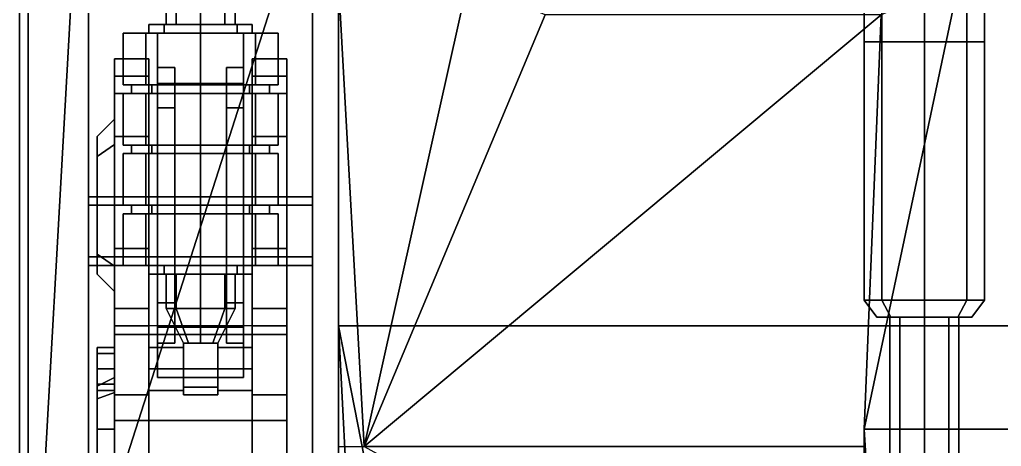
# Model space of a CAD drawing. Header units: millimetres. Extents: x -1 to 1, y -2.1 to 9.2.
# Drawn here: x -0.97 to 0.169, y -1.37 to -0.874 of the extents above; entities that cross this region are included whole.
import ezdxf

# ---------------------------------------------------------------- set-up
doc = ezdxf.new("R2010")
doc.units = ezdxf.units.MM
for name, color, linetype in [('fenders', 6, 'Continuous'), ('gun', 1, 'Continuous'), ('sleeve_39', 5, 'Continuous'), ('suspension', 5, 'Continuous'), ('tracks', 3, 'Continuous'), ('wheels', 2, 'Continuous')]:
    doc.layers.add(name, color=color, linetype=linetype)

msp = doc.modelspace()

# ---------------------------------------------------------------- linework, layer by layer
for points in [[(-0.6, -1.37, 0.9411), (-0.6, 1.6, 1.07), (-0.6, 1.58, 0.33), (-0.6, -1.23, 0.33)], [(-0.6, -0.83, 1.07), (-0.6, 1.6, 1.07), (-0.6, 1.6, 1.07), (-0.6, -1.37, 0.9411)], [(-0.6, -1.23, 0.33), (-0.6, 1.58, 0.33), (0.6, 1.58, 0.33), (0.6, -1.23, 0.33)], [(-0.6, -0.83, 1.07), (-0.6, -1.37, 0.9411), (-0.57, -1.37, 0.9411), (-0.6, -0.83, 1.07)], [(-0.6, -0.83, 1.07), (-0.57, -1.37, 0.9411), (-0.57, -1.37, 0.9411), (-0.45, -0.83, 1.07)], [(-0.45, -0.83, 1.07), (-0.57, -1.37, 0.9411), (-0.57, -1.37, 0.9411), (-0.36, -0.8687, 1.0608)], [(0.12, -0.83, 1.07), (0.01, -1.35, 0.9459), (0.51, -1.35, 0.9459), (0.6, -0.83, 1.07)], [(0.03, -0.8687, 1.0608), (0.03, -0.8687, 1.0608), (0.01, -1.35, 0.9459), (0.12, -0.83, 1.07)], [(0.03, -0.8687, 1.0608), (-0.57, -1.37, 0.9411), (0.01, -1.37, 0.9411), (0.01, -1.35, 0.9459)], [(-0.36, -0.8687, 1.0608), (-0.57, -1.37, 0.9411), (-0.57, -1.37, 0.9411), (0.03, -0.8687, 1.0608)], [(-0.6, -1.81, 0.42), (-0.6, -1.23, 0.33), (-0.6, -1.23, 0.33), (-0.57, -1.81, 0.42)], [(-0.5, -1.74, 0.42), (-0.6, -1.23, 0.33), (0.6, -1.23, 0.33), (0.5, -1.74, 0.42)], [(-0.57, -1.81, 0.42), (-0.6, -1.23, 0.33), (-0.6, -1.23, 0.33), (-0.5, -1.74, 0.42)], [(-0.6, -1.37, 0.9411), (-0.6, -1.23, 0.33), (-0.6, -1.81, 0.42), (-0.6, -1.78, 0.86)], [(0.01, -1.37, 0.9411), (0.01, -1.37, 0.9411), (0.03, -1.67, 0.89), (0.01, -1.35, 0.9459)], [(0.01, -1.35, 0.9459), (0.03, -1.67, 0.89), (0.51, -1.65, 0.8948), (0.51, -1.35, 0.9459)], [(-0.57, -1.37, 0.9411), (0.01, -1.69, 0.8648), (0.01, -1.37, 0.9411)]]:
    msp.add_3dface(points)
at = {"layer": 'fenders'}
for points in [[(-0.96, -1.74, 1.07), (-0.96, 1.6, 1.07), (-0.97, 1.6, 1.06), (-0.97, -1.74, 1.06)], [(-0.97, -1.74, 1.06), (-0.97, 1.6, 1.06), (-0.97, 1.6, 1.02), (-0.97, -1.74, 1.02)], [(-0.9, -0.67, 1.07), (-0.9, -0.36, 1.07), (-0.96, 1.6, 1.07), (-0.96, -1.74, 1.07)], [(-0.6, -1.74, 1.07), (-0.6, -0.83, 1.07), (-0.6178, -0.67, 1.07), (-0.96, -1.74, 1.07)], [(-0.96, -1.74, 1.07), (-0.6178, -0.67, 1.07), (-0.9, -0.67, 1.07), (-0.96, -1.74, 1.07)], [(-0.6, -1.37, 0.9411), (-0.6, -1.37, 0.9411), (-0.6, -0.83, 1.07), (-0.6, -1.74, 1.07)]]:
    msp.add_3dface(points, dxfattribs=at)
at = {"layer": 'gun'}
for points in [[(0.04, -1.22, 14.6), (0.0517, -1.22, 14.5717), (0.0517, -1.58, 14.5717), (0.04, -1.58, 14.6)], [(0.0517, -1.22, 14.6283), (0.04, -1.22, 14.6), (0.04, -1.58, 14.6), (0.0517, -1.58, 14.6283)], [(0.0517, -1.22, 14.5717), (0.08, -1.22, 14.56), (0.08, -1.58, 14.56), (0.0517, -1.58, 14.5717)], [(0.08, -1.22, 14.64), (0.0517, -1.22, 14.6283), (0.0517, -1.58, 14.6283), (0.08, -1.58, 14.64)], [(0.08, -1.22, 14.56), (0.1083, -1.22, 14.5717), (0.1083, -1.58, 14.5717), (0.08, -1.58, 14.56)], [(0.1083, -1.22, 14.6283), (0.08, -1.22, 14.64), (0.08, -1.58, 14.64), (0.1083, -1.58, 14.6283)], [(0.1083, -1.22, 14.5717), (0.12, -1.22, 14.6), (0.12, -1.58, 14.6), (0.1083, -1.58, 14.5717)], [(0.12, -1.22, 14.6), (0.1083, -1.22, 14.6283), (0.1083, -1.58, 14.6283), (0.12, -1.58, 14.6)]]:
    msp.add_3dface(points, dxfattribs=at)
at = {"layer": 'sleeve_39'}
for points in [[(0.0305, -0.59, 14.6595), (0.01, -0.59, 14.61), (0.01, -1.2, 14.61), (0.0305, -1.2, 14.6595)], [(0.08, -0.59, 14.68), (0.0305, -0.59, 14.6595), (0.0305, -1.2, 14.6595), (0.08, -1.2, 14.68)], [(0.1295, -0.59, 14.6595), (0.08, -0.59, 14.68), (0.08, -1.2, 14.68), (0.1295, -1.2, 14.6595)], [(0.15, -0.59, 14.61), (0.1295, -0.59, 14.6595), (0.1295, -1.2, 14.6595), (0.15, -1.2, 14.61)], [(0.01, -0.9, 14.59), (0.01, -0.85, 14.61), (0.01, -0.85, 14.61), (0.01, -0.85, 14.52)], [(0.01, -0.85, 14.61), (0.01, -0.9, 14.59), (0.01, -1.2, 14.59), (0.01, -1.2, 14.61)], [(0.0305, -0.9, 14.5405), (0.01, -0.9, 14.59), (0.01, -0.85, 14.52), (0.0305, -0.85, 14.4705)], [(0.08, -0.9, 14.52), (0.0305, -0.9, 14.5405), (0.0305, -0.85, 14.4705), (0.08, -0.85, 14.45)], [(0.1295, -0.9, 14.5405), (0.08, -0.9, 14.52), (0.08, -0.85, 14.45), (0.1295, -0.85, 14.4705)], [(0.15, -0.9, 14.59), (0.1295, -0.9, 14.5405), (0.1295, -0.85, 14.4705), (0.15, -0.85, 14.52)], [(0.15, -0.9, 14.59), (0.15, -0.9, 14.59), (0.15, -0.86, 14.534), (0.15, -0.86, 14.61)], [(0.15, -0.9, 14.59), (0.15, -0.86, 14.61), (0.15, -1.2, 14.61), (0.15, -1.2, 14.59)], [(0.0305, -1.2, 14.5405), (0.01, -1.2, 14.59), (0.01, -0.9, 14.59), (0.0305, -0.9, 14.5405)], [(0.08, -1.2, 14.52), (0.0305, -1.2, 14.5405), (0.0305, -0.9, 14.5405), (0.08, -0.9, 14.52)], [(0.1295, -1.2, 14.5405), (0.08, -1.2, 14.52), (0.08, -0.9, 14.52), (0.1295, -0.9, 14.5405)], [(0.15, -1.2, 14.59), (0.1295, -1.2, 14.5405), (0.1295, -0.9, 14.5405), (0.15, -0.9, 14.59)], [(0.01, -1.2, 14.61), (0.01, -1.2, 14.59), (0.025, -1.22, 14.59), (0.025, -1.22, 14.61)], [(0.01, -1.2, 14.59), (0.0305, -1.2, 14.5405), (0.0411, -1.22, 14.5511), (0.025, -1.22, 14.59)], [(0.0305, -1.2, 14.6595), (0.01, -1.2, 14.61), (0.025, -1.22, 14.61), (0.0411, -1.22, 14.6489)], [(0.0305, -1.2, 14.5405), (0.08, -1.2, 14.52), (0.08, -1.22, 14.535), (0.0411, -1.22, 14.5511)], [(0.08, -1.2, 14.68), (0.0305, -1.2, 14.6595), (0.0411, -1.22, 14.6489), (0.08, -1.22, 14.665)], [(0.08, -1.2, 14.52), (0.1295, -1.2, 14.5405), (0.1189, -1.22, 14.5511), (0.08, -1.22, 14.535)], [(0.1295, -1.2, 14.6595), (0.08, -1.2, 14.68), (0.08, -1.22, 14.665), (0.1189, -1.22, 14.6489)], [(0.1295, -1.2, 14.5405), (0.15, -1.2, 14.59), (0.135, -1.22, 14.59), (0.1189, -1.22, 14.5511)], [(0.15, -1.2, 14.61), (0.1295, -1.2, 14.6595), (0.1189, -1.22, 14.6489), (0.135, -1.22, 14.61)], [(0.15, -1.2, 14.59), (0.15, -1.2, 14.61), (0.135, -1.22, 14.61), (0.135, -1.22, 14.59)], [(0.025, -1.22, 14.61), (0.025, -1.22, 14.59), (0.04, -1.22, 14.6)], [(0.025, -1.22, 14.59), (0.0411, -1.22, 14.5511), (0.0517, -1.22, 14.5717), (0.04, -1.22, 14.6)], [(0.0411, -1.22, 14.6489), (0.025, -1.22, 14.61), (0.04, -1.22, 14.6), (0.0517, -1.22, 14.6283)], [(0.0411, -1.22, 14.5511), (0.08, -1.22, 14.535), (0.08, -1.22, 14.56), (0.0517, -1.22, 14.5717)], [(0.08, -1.22, 14.665), (0.0411, -1.22, 14.6489), (0.0517, -1.22, 14.6283), (0.08, -1.22, 14.64)], [(0.08, -1.22, 14.535), (0.1189, -1.22, 14.5511), (0.1083, -1.22, 14.5717), (0.08, -1.22, 14.56)], [(0.1189, -1.22, 14.6489), (0.08, -1.22, 14.665), (0.08, -1.22, 14.64), (0.1083, -1.22, 14.6283)], [(0.1189, -1.22, 14.5511), (0.135, -1.22, 14.59), (0.12, -1.22, 14.6), (0.1083, -1.22, 14.5717)], [(0.135, -1.22, 14.61), (0.1189, -1.22, 14.6489), (0.1083, -1.22, 14.6283), (0.12, -1.22, 14.6)], [(0.135, -1.22, 14.59), (0.135, -1.22, 14.61), (0.12, -1.22, 14.6)]]:
    msp.add_3dface(points, dxfattribs=at)
at = {"layer": 'suspension'}
for points in [[(-0.8, -0.85, 0.66), (-0.7883, -0.85, 0.6317), (-0.7883, -0.88, 0.6317), (-0.8, -0.88, 0.66)], [(-0.7883, -0.85, 0.6883), (-0.8, -0.85, 0.66), (-0.8, -0.88, 0.66), (-0.7883, -0.88, 0.6883)], [(-0.7883, -0.85, 0.6317), (-0.76, -0.85, 0.62), (-0.76, -0.88, 0.62), (-0.7883, -0.88, 0.6317)], [(-0.76, -0.85, 0.7), (-0.7883, -0.85, 0.6883), (-0.7883, -0.88, 0.6883), (-0.76, -0.88, 0.7)], [(-0.76, -0.85, 0.62), (-0.7317, -0.85, 0.6317), (-0.7317, -0.88, 0.6317), (-0.76, -0.88, 0.62)], [(-0.7317, -0.85, 0.6883), (-0.76, -0.85, 0.7), (-0.76, -0.88, 0.7), (-0.7317, -0.88, 0.6883)], [(-0.7317, -0.85, 0.6317), (-0.72, -0.85, 0.66), (-0.72, -0.88, 0.66), (-0.7317, -0.88, 0.6317)], [(-0.72, -0.85, 0.66), (-0.7317, -0.85, 0.6883), (-0.7317, -0.88, 0.6883), (-0.72, -0.88, 0.66)], [(-0.82, -0.88, 0.66), (-0.8024, -0.88, 0.6176), (-0.8024, -0.89, 0.6176), (-0.82, -0.89, 0.66)], [(-0.8024, -0.88, 0.7024), (-0.82, -0.88, 0.66), (-0.82, -0.89, 0.66), (-0.8024, -0.89, 0.7024)], [(-0.7883, -0.88, 0.6883), (-0.8, -0.88, 0.66), (-0.82, -0.88, 0.66), (-0.8024, -0.88, 0.7024)], [(-0.8, -0.88, 0.66), (-0.7883, -0.88, 0.6317), (-0.8024, -0.88, 0.6176), (-0.82, -0.88, 0.66)], [(-0.8024, -0.88, 0.6176), (-0.76, -0.88, 0.6), (-0.76, -0.89, 0.6), (-0.8024, -0.89, 0.6176)], [(-0.76, -0.88, 0.72), (-0.8024, -0.88, 0.7024), (-0.8024, -0.89, 0.7024), (-0.76, -0.89, 0.72)], [(-0.76, -0.88, 0.7), (-0.7883, -0.88, 0.6883), (-0.8024, -0.88, 0.7024), (-0.76, -0.88, 0.72)], [(-0.7883, -0.88, 0.6317), (-0.76, -0.88, 0.62), (-0.76, -0.88, 0.6), (-0.8024, -0.88, 0.6176)], [(-0.76, -0.88, 0.6), (-0.7176, -0.88, 0.6176), (-0.7176, -0.89, 0.6176), (-0.76, -0.89, 0.6)], [(-0.7176, -0.88, 0.7024), (-0.76, -0.88, 0.72), (-0.76, -0.89, 0.72), (-0.7176, -0.89, 0.7024)], [(-0.76, -0.88, 0.62), (-0.7317, -0.88, 0.6317), (-0.7176, -0.88, 0.6176), (-0.76, -0.88, 0.6)], [(-0.7317, -0.88, 0.6883), (-0.76, -0.88, 0.7), (-0.76, -0.88, 0.72), (-0.7176, -0.88, 0.7024)], [(-0.7317, -0.88, 0.6317), (-0.72, -0.88, 0.66), (-0.7, -0.88, 0.66), (-0.7176, -0.88, 0.6176)], [(-0.72, -0.88, 0.66), (-0.7317, -0.88, 0.6883), (-0.7176, -0.88, 0.7024), (-0.7, -0.88, 0.66)], [(-0.7176, -0.88, 0.6176), (-0.7, -0.88, 0.66), (-0.7, -0.89, 0.66), (-0.7176, -0.89, 0.6176)], [(-0.7, -0.88, 0.66), (-0.7176, -0.88, 0.7024), (-0.7176, -0.89, 0.7024), (-0.7, -0.89, 0.66)], [(-0.85, -0.89, 0.66), (-0.8236, -0.89, 0.5964), (-0.8236, -0.95, 0.5964), (-0.85, -0.95, 0.66)], [(-0.8236, -0.89, 0.7236), (-0.85, -0.89, 0.66), (-0.85, -0.95, 0.66), (-0.8236, -0.95, 0.7236)], [(-0.8024, -0.89, 0.7024), (-0.82, -0.89, 0.66), (-0.85, -0.89, 0.66), (-0.8236, -0.89, 0.7236)], [(-0.82, -0.89, 0.66), (-0.8024, -0.89, 0.6176), (-0.8236, -0.89, 0.5964), (-0.85, -0.89, 0.66)], [(-0.8236, -0.89, 0.5964), (-0.76, -0.89, 0.57), (-0.76, -0.95, 0.57), (-0.8236, -0.95, 0.5964)], [(-0.76, -0.89, 0.75), (-0.8236, -0.89, 0.7236), (-0.8236, -0.95, 0.7236), (-0.76, -0.95, 0.75)], [(-0.76, -0.89, 0.72), (-0.8024, -0.89, 0.7024), (-0.8236, -0.89, 0.7236), (-0.76, -0.89, 0.75)], [(-0.8024, -0.89, 0.6176), (-0.76, -0.89, 0.6), (-0.76, -0.89, 0.57), (-0.8236, -0.89, 0.5964)], [(-0.76, -0.89, 0.57), (-0.6964, -0.89, 0.5964), (-0.6964, -0.95, 0.5964), (-0.76, -0.95, 0.57)], [(-0.6964, -0.89, 0.7236), (-0.76, -0.89, 0.75), (-0.76, -0.95, 0.75), (-0.6964, -0.95, 0.7236)], [(-0.76, -0.89, 0.6), (-0.7176, -0.89, 0.6176), (-0.6964, -0.89, 0.5964), (-0.76, -0.89, 0.57)], [(-0.7176, -0.89, 0.7024), (-0.76, -0.89, 0.72), (-0.76, -0.89, 0.75), (-0.6964, -0.89, 0.7236)], [(-0.7176, -0.89, 0.6176), (-0.7, -0.89, 0.66), (-0.67, -0.89, 0.66), (-0.6964, -0.89, 0.5964)], [(-0.7, -0.89, 0.66), (-0.7176, -0.89, 0.7024), (-0.6964, -0.89, 0.7236), (-0.67, -0.89, 0.66)], [(-0.6964, -0.89, 0.5964), (-0.67, -0.89, 0.66), (-0.67, -0.95, 0.66), (-0.6964, -0.95, 0.5964)], [(-0.67, -0.89, 0.66), (-0.6964, -0.89, 0.7236), (-0.6964, -0.95, 0.7236), (-0.67, -0.95, 0.66)], [(-0.86, -0.96, 0.17), (-0.86, -0.94, 0.32), (-0.86, -0.92, 0.27), (-0.86, -0.92, 0.22)], [(-0.86, -0.92, 0.27), (-0.86, -0.94, 0.32), (-0.82, -0.94, 0.32), (-0.82, -0.92, 0.27)], [(-0.86, -0.92, 0.22), (-0.86, -0.92, 0.27), (-0.82, -0.92, 0.27), (-0.82, -0.92, 0.22)], [(-0.86, -0.96, 0.17), (-0.86, -0.92, 0.22), (-0.82, -0.92, 0.22), (-0.82, -0.96, 0.17)], [(-0.82, -0.92, 0.22), (-0.82, -0.92, 0.27), (-0.82, -0.94, 0.32), (-0.82, -0.96, 0.17)], [(-0.7, -0.96, 0.17), (-0.7, -0.94, 0.32), (-0.7, -0.92, 0.27), (-0.7, -0.92, 0.22)], [(-0.7, -0.96, 0.17), (-0.7, -0.92, 0.22), (-0.66, -0.92, 0.22), (-0.66, -0.96, 0.17)], [(-0.7, -0.92, 0.22), (-0.7, -0.92, 0.27), (-0.66, -0.92, 0.27), (-0.66, -0.92, 0.22)], [(-0.7, -0.92, 0.27), (-0.7, -0.94, 0.32), (-0.66, -0.94, 0.32), (-0.66, -0.92, 0.27)], [(-0.66, -0.92, 0.22), (-0.66, -0.92, 0.27), (-0.66, -0.94, 0.32), (-0.66, -0.96, 0.17)], [(-0.86, -0.94, 0.32), (-0.86, -1.01, 0.39), (-0.82, -1.01, 0.39), (-0.82, -0.94, 0.32)], [(-0.86, -0.94, 0.32), (-0.86, -0.96, 0.17), (-0.86, -1.0193, 0.1893), (-0.86, -0.99, 0.26)], [(-0.86, -1.01, 0.39), (-0.86, -0.94, 0.32), (-0.86, -0.99, 0.26), (-0.86, -1.0193, 0.3307)], [(-0.82, -0.94, 0.32), (-0.82, -1.01, 0.39), (-0.82, -1.08, 0.14), (-0.82, -0.96, 0.17)], [(-0.7, -1.08, 0.14), (-0.7, -1.01, 0.39), (-0.7, -0.94, 0.32), (-0.7, -0.96, 0.17)], [(-0.7, -0.94, 0.32), (-0.7, -1.01, 0.39), (-0.66, -1.01, 0.39), (-0.66, -0.94, 0.32)], [(-0.66, -0.94, 0.32), (-0.66, -1.01, 0.39), (-0.66, -1.08, 0.14), (-0.66, -0.96, 0.17)], [(-0.8236, -0.95, 0.7236), (-0.85, -0.95, 0.66), (-0.84, -0.95, 0.66), (-0.8166, -0.95, 0.7166)], [(-0.85, -0.95, 0.66), (-0.8236, -0.95, 0.5964), (-0.8166, -0.95, 0.6034), (-0.84, -0.95, 0.66)], [(-0.84, -0.95, 0.66), (-0.8166, -0.95, 0.6034), (-0.8166, -0.96, 0.6034), (-0.84, -0.96, 0.66)], [(-0.8166, -0.95, 0.7166), (-0.84, -0.95, 0.66), (-0.84, -0.96, 0.66), (-0.8166, -0.96, 0.7166)], [(-0.76, -0.95, 0.75), (-0.8236, -0.95, 0.7236), (-0.8166, -0.95, 0.7166), (-0.76, -0.95, 0.74)], [(-0.8236, -0.95, 0.5964), (-0.76, -0.95, 0.57), (-0.76, -0.95, 0.58), (-0.8166, -0.95, 0.6034)], [(-0.8166, -0.95, 0.6034), (-0.76, -0.95, 0.58), (-0.76, -0.96, 0.58), (-0.8166, -0.96, 0.6034)], [(-0.76, -0.95, 0.74), (-0.8166, -0.95, 0.7166), (-0.8166, -0.96, 0.7166), (-0.76, -0.96, 0.74)], [(-0.76, -0.95, 0.58), (-0.7034, -0.95, 0.6034), (-0.7034, -0.96, 0.6034), (-0.76, -0.96, 0.58)], [(-0.7034, -0.95, 0.7166), (-0.76, -0.95, 0.74), (-0.76, -0.96, 0.74), (-0.7034, -0.96, 0.7166)], [(-0.76, -0.95, 0.57), (-0.6964, -0.95, 0.5964), (-0.7034, -0.95, 0.6034), (-0.76, -0.95, 0.58)], [(-0.6964, -0.95, 0.7236), (-0.76, -0.95, 0.75), (-0.76, -0.95, 0.74), (-0.7034, -0.95, 0.7166)], [(-0.7034, -0.95, 0.6034), (-0.68, -0.95, 0.66), (-0.68, -0.96, 0.66), (-0.7034, -0.96, 0.6034)], [(-0.68, -0.95, 0.66), (-0.7034, -0.95, 0.7166), (-0.7034, -0.96, 0.7166), (-0.68, -0.96, 0.66)], [(-0.6964, -0.95, 0.5964), (-0.67, -0.95, 0.66), (-0.68, -0.95, 0.66), (-0.7034, -0.95, 0.6034)], [(-0.67, -0.95, 0.66), (-0.6964, -0.95, 0.7236), (-0.7034, -0.95, 0.7166), (-0.68, -0.95, 0.66)], [(-0.86, -1.08, 0.14), (-0.86, -0.96, 0.17), (-0.82, -0.96, 0.17), (-0.82, -1.08, 0.14)], [(-0.86, -1.09, 0.16), (-0.86, -1.0193, 0.1893), (-0.86, -0.96, 0.17), (-0.86, -1.08, 0.14)], [(-0.85, -0.96, 0.66), (-0.8236, -0.96, 0.7236), (-0.8166, -0.96, 0.7166), (-0.84, -0.96, 0.66)], [(-0.8236, -0.96, 0.5964), (-0.85, -0.96, 0.66), (-0.84, -0.96, 0.66), (-0.8166, -0.96, 0.6034)], [(-0.8236, -1.02, 0.5964), (-0.85, -1.02, 0.66), (-0.85, -0.96, 0.66), (-0.8236, -0.96, 0.5964)], [(-0.85, -1.02, 0.66), (-0.8236, -1.02, 0.7236), (-0.8236, -0.96, 0.7236), (-0.85, -0.96, 0.66)], [(-0.8236, -0.96, 0.7236), (-0.76, -0.96, 0.75), (-0.76, -0.96, 0.74), (-0.8166, -0.96, 0.7166)], [(-0.76, -0.96, 0.57), (-0.8236, -0.96, 0.5964), (-0.8166, -0.96, 0.6034), (-0.76, -0.96, 0.58)], [(-0.76, -1.02, 0.57), (-0.8236, -1.02, 0.5964), (-0.8236, -0.96, 0.5964), (-0.76, -0.96, 0.57)], [(-0.8236, -1.02, 0.7236), (-0.76, -1.02, 0.75), (-0.76, -0.96, 0.75), (-0.8236, -0.96, 0.7236)], [(-0.6964, -0.96, 0.5964), (-0.76, -0.96, 0.57), (-0.76, -0.96, 0.58), (-0.7034, -0.96, 0.6034)], [(-0.76, -0.96, 0.75), (-0.6964, -0.96, 0.7236), (-0.7034, -0.96, 0.7166), (-0.76, -0.96, 0.74)], [(-0.6964, -1.02, 0.5964), (-0.76, -1.02, 0.57), (-0.76, -0.96, 0.57), (-0.6964, -0.96, 0.5964)], [(-0.76, -1.02, 0.75), (-0.6964, -1.02, 0.7236), (-0.6964, -0.96, 0.7236), (-0.76, -0.96, 0.75)], [(-0.67, -0.96, 0.66), (-0.6964, -0.96, 0.5964), (-0.7034, -0.96, 0.6034), (-0.68, -0.96, 0.66)], [(-0.6964, -0.96, 0.7236), (-0.67, -0.96, 0.66), (-0.68, -0.96, 0.66), (-0.7034, -0.96, 0.7166)], [(-0.7, -1.08, 0.14), (-0.7, -0.96, 0.17), (-0.66, -0.96, 0.17), (-0.66, -1.08, 0.14)], [(-0.67, -1.02, 0.66), (-0.6964, -1.02, 0.5964), (-0.6964, -0.96, 0.5964), (-0.67, -0.96, 0.66)], [(-0.6964, -1.02, 0.7236), (-0.67, -1.02, 0.66), (-0.67, -0.96, 0.66), (-0.6964, -0.96, 0.7236)], [(-0.86, -0.99, 0.26), (-0.86, -1.0193, 0.1893), (-0.88, -1.0334, 0.2034), (-0.88, -1.01, 0.26)], [(-0.86, -1.0193, 0.3307), (-0.86, -0.99, 0.26), (-0.88, -1.01, 0.26), (-0.88, -1.0334, 0.3166)], [(-0.88, -1.1466, 0.3166), (-0.88, -1.01, 0.26), (-0.88, -1.0334, 0.2034), (-0.88, -1.17, 0.26)], [(-0.88, -1.09, 0.34), (-0.88, -1.0334, 0.3166), (-0.88, -1.01, 0.26), (-0.88, -1.1466, 0.3166)], [(-0.86, -1.01, 0.39), (-0.86, -1.08, 0.42), (-0.82, -1.08, 0.42), (-0.82, -1.01, 0.39)], [(-0.86, -1.0193, 0.3307), (-0.86, -1.09, 0.36), (-0.86, -1.08, 0.42), (-0.86, -1.01, 0.39)], [(-0.82, -1.01, 0.39), (-0.82, -1.08, 0.42), (-0.82, -1.08, 0.14)], [(-0.7, -1.08, 0.14), (-0.7, -1.08, 0.14), (-0.7, -1.08, 0.42), (-0.7, -1.01, 0.39)], [(-0.7, -1.01, 0.39), (-0.7, -1.08, 0.42), (-0.66, -1.08, 0.42), (-0.66, -1.01, 0.39)], [(-0.66, -1.01, 0.39), (-0.66, -1.08, 0.42), (-0.66, -1.08, 0.14)], [(-0.86, -1.0193, 0.1893), (-0.86, -1.09, 0.16), (-0.88, -1.09, 0.18), (-0.88, -1.0334, 0.2034)], [(-0.86, -1.09, 0.36), (-0.86, -1.0193, 0.3307), (-0.88, -1.0334, 0.3166), (-0.88, -1.09, 0.34)], [(-0.8236, -1.02, 0.7236), (-0.85, -1.02, 0.66), (-0.84, -1.02, 0.66), (-0.8166, -1.02, 0.7166)], [(-0.85, -1.02, 0.66), (-0.8236, -1.02, 0.5964), (-0.8166, -1.02, 0.6034), (-0.84, -1.02, 0.66)], [(-0.84, -1.03, 0.66), (-0.8166, -1.03, 0.7166), (-0.8166, -1.02, 0.7166), (-0.84, -1.02, 0.66)], [(-0.8166, -1.03, 0.6034), (-0.84, -1.03, 0.66), (-0.84, -1.02, 0.66), (-0.8166, -1.02, 0.6034)], [(-0.76, -1.02, 0.75), (-0.8236, -1.02, 0.7236), (-0.8166, -1.02, 0.7166), (-0.76, -1.02, 0.74)], [(-0.8236, -1.02, 0.5964), (-0.76, -1.02, 0.57), (-0.76, -1.02, 0.58), (-0.8166, -1.02, 0.6034)], [(-0.8166, -1.03, 0.7166), (-0.76, -1.03, 0.74), (-0.76, -1.02, 0.74), (-0.8166, -1.02, 0.7166)], [(-0.76, -1.03, 0.58), (-0.8166, -1.03, 0.6034), (-0.8166, -1.02, 0.6034), (-0.76, -1.02, 0.58)], [(-0.76, -1.02, 0.57), (-0.6964, -1.02, 0.5964), (-0.7034, -1.02, 0.6034), (-0.76, -1.02, 0.58)], [(-0.6964, -1.02, 0.7236), (-0.76, -1.02, 0.75), (-0.76, -1.02, 0.74), (-0.7034, -1.02, 0.7166)], [(-0.76, -1.03, 0.74), (-0.7034, -1.03, 0.7166), (-0.7034, -1.02, 0.7166), (-0.76, -1.02, 0.74)], [(-0.7034, -1.03, 0.6034), (-0.76, -1.03, 0.58), (-0.76, -1.02, 0.58), (-0.7034, -1.02, 0.6034)], [(-0.6964, -1.02, 0.5964), (-0.67, -1.02, 0.66), (-0.68, -1.02, 0.66), (-0.7034, -1.02, 0.6034)], [(-0.67, -1.02, 0.66), (-0.6964, -1.02, 0.7236), (-0.7034, -1.02, 0.7166), (-0.68, -1.02, 0.66)], [(-0.7034, -1.03, 0.7166), (-0.68, -1.03, 0.66), (-0.68, -1.02, 0.66), (-0.7034, -1.02, 0.7166)], [(-0.68, -1.03, 0.66), (-0.7034, -1.03, 0.6034), (-0.7034, -1.02, 0.6034), (-0.68, -1.02, 0.66)], [(-0.88, -1.17, 0.26), (-0.88, -1.0334, 0.2034), (-0.88, -1.09, 0.18), (-0.88, -1.1466, 0.2034)], [(-0.85, -1.03, 0.66), (-0.8236, -1.03, 0.7236), (-0.8166, -1.03, 0.7166), (-0.84, -1.03, 0.66)], [(-0.8236, -1.03, 0.5964), (-0.85, -1.03, 0.66), (-0.84, -1.03, 0.66), (-0.8166, -1.03, 0.6034)], [(-0.8236, -1.09, 0.5964), (-0.85, -1.09, 0.66), (-0.85, -1.03, 0.66), (-0.8236, -1.03, 0.5964)], [(-0.85, -1.09, 0.66), (-0.8236, -1.09, 0.7236), (-0.8236, -1.03, 0.7236), (-0.85, -1.03, 0.66)], [(-0.8236, -1.03, 0.7236), (-0.76, -1.03, 0.75), (-0.76, -1.03, 0.74), (-0.8166, -1.03, 0.7166)], [(-0.76, -1.03, 0.57), (-0.8236, -1.03, 0.5964), (-0.8166, -1.03, 0.6034), (-0.76, -1.03, 0.58)], [(-0.76, -1.09, 0.57), (-0.8236, -1.09, 0.5964), (-0.8236, -1.03, 0.5964), (-0.76, -1.03, 0.57)], [(-0.8236, -1.09, 0.7236), (-0.76, -1.09, 0.75), (-0.76, -1.03, 0.75), (-0.8236, -1.03, 0.7236)], [(-0.6964, -1.03, 0.5964), (-0.76, -1.03, 0.57), (-0.76, -1.03, 0.58), (-0.7034, -1.03, 0.6034)], [(-0.76, -1.03, 0.75), (-0.6964, -1.03, 0.7236), (-0.7034, -1.03, 0.7166), (-0.76, -1.03, 0.74)], [(-0.6964, -1.09, 0.5964), (-0.76, -1.09, 0.57), (-0.76, -1.03, 0.57), (-0.6964, -1.03, 0.5964)], [(-0.76, -1.09, 0.75), (-0.6964, -1.09, 0.7236), (-0.6964, -1.03, 0.7236), (-0.76, -1.03, 0.75)], [(-0.67, -1.03, 0.66), (-0.6964, -1.03, 0.5964), (-0.7034, -1.03, 0.6034), (-0.68, -1.03, 0.66)], [(-0.6964, -1.03, 0.7236), (-0.67, -1.03, 0.66), (-0.68, -1.03, 0.66), (-0.7034, -1.03, 0.7166)], [(-0.67, -1.09, 0.66), (-0.6964, -1.09, 0.5964), (-0.6964, -1.03, 0.5964), (-0.67, -1.03, 0.66)], [(-0.6964, -1.09, 0.7236), (-0.67, -1.09, 0.66), (-0.67, -1.03, 0.66), (-0.6964, -1.03, 0.7236)], [(-0.86, -1.08, 0.42), (-0.86, -1.14, 0.43), (-0.82, -1.14, 0.43), (-0.82, -1.08, 0.42)], [(-0.86, -1.4, 0.29), (-0.86, -1.08, 0.14), (-0.82, -1.08, 0.14), (-0.82, -1.4, 0.29)], [(-0.86, -1.09, 0.36), (-0.86, -1.1607, 0.3307), (-0.86, -1.14, 0.43), (-0.86, -1.08, 0.42)], [(-0.86, -1.08, 0.14), (-0.86, -1.08, 0.14), (-0.86, -1.1607, 0.1893), (-0.86, -1.09, 0.16)], [(-0.86, -1.35, 0.28), (-0.86, -1.1607, 0.1893), (-0.86, -1.08, 0.14), (-0.86, -1.4, 0.29)], [(-0.82, -1.08, 0.42), (-0.82, -1.14, 0.43), (-0.82, -1.4, 0.29), (-0.82, -1.08, 0.14)], [(-0.7, -1.08, 0.14), (-0.7, -1.4, 0.29), (-0.7, -1.14, 0.43), (-0.7, -1.08, 0.42)], [(-0.7, -1.4, 0.29), (-0.7, -1.08, 0.14), (-0.66, -1.08, 0.14), (-0.66, -1.4, 0.29)], [(-0.7, -1.08, 0.42), (-0.7, -1.14, 0.43), (-0.66, -1.14, 0.43), (-0.66, -1.08, 0.42)], [(-0.66, -1.08, 0.42), (-0.66, -1.14, 0.43), (-0.66, -1.4, 0.29), (-0.66, -1.08, 0.14)], [(-0.86, -1.09, 0.16), (-0.86, -1.1607, 0.1893), (-0.88, -1.1466, 0.2034), (-0.88, -1.09, 0.18)], [(-0.86, -1.1607, 0.3307), (-0.86, -1.09, 0.36), (-0.88, -1.09, 0.34), (-0.88, -1.1466, 0.3166)], [(-0.8236, -1.09, 0.7236), (-0.85, -1.09, 0.66), (-0.84, -1.09, 0.66), (-0.8166, -1.09, 0.7166)], [(-0.85, -1.09, 0.66), (-0.8236, -1.09, 0.5964), (-0.8166, -1.09, 0.6034), (-0.84, -1.09, 0.66)], [(-0.84, -1.1, 0.66), (-0.8166, -1.1, 0.7166), (-0.8166, -1.09, 0.7166), (-0.84, -1.09, 0.66)], [(-0.8166, -1.1, 0.6034), (-0.84, -1.1, 0.66), (-0.84, -1.09, 0.66), (-0.8166, -1.09, 0.6034)], [(-0.76, -1.09, 0.75), (-0.8236, -1.09, 0.7236), (-0.8166, -1.09, 0.7166), (-0.76, -1.09, 0.74)], [(-0.8236, -1.09, 0.5964), (-0.76, -1.09, 0.57), (-0.76, -1.09, 0.58), (-0.8166, -1.09, 0.6034)], [(-0.8166, -1.1, 0.7166), (-0.76, -1.1, 0.74), (-0.76, -1.09, 0.74), (-0.8166, -1.09, 0.7166)], [(-0.76, -1.1, 0.58), (-0.8166, -1.1, 0.6034), (-0.8166, -1.09, 0.6034), (-0.76, -1.09, 0.58)], [(-0.76, -1.09, 0.57), (-0.6964, -1.09, 0.5964), (-0.7034, -1.09, 0.6034), (-0.76, -1.09, 0.58)], [(-0.6964, -1.09, 0.7236), (-0.76, -1.09, 0.75), (-0.76, -1.09, 0.74), (-0.7034, -1.09, 0.7166)], [(-0.76, -1.1, 0.74), (-0.7034, -1.1, 0.7166), (-0.7034, -1.09, 0.7166), (-0.76, -1.09, 0.74)], [(-0.7034, -1.1, 0.6034), (-0.76, -1.1, 0.58), (-0.76, -1.09, 0.58), (-0.7034, -1.09, 0.6034)], [(-0.6964, -1.09, 0.5964), (-0.67, -1.09, 0.66), (-0.68, -1.09, 0.66), (-0.7034, -1.09, 0.6034)], [(-0.67, -1.09, 0.66), (-0.6964, -1.09, 0.7236), (-0.7034, -1.09, 0.7166), (-0.68, -1.09, 0.66)], [(-0.7034, -1.1, 0.7166), (-0.68, -1.1, 0.66), (-0.68, -1.09, 0.66), (-0.7034, -1.09, 0.7166)], [(-0.68, -1.1, 0.66), (-0.7034, -1.1, 0.6034), (-0.7034, -1.09, 0.6034), (-0.68, -1.09, 0.66)], [(-0.85, -1.16, 0.66), (-0.8236, -1.16, 0.7236), (-0.8236, -1.1, 0.7236), (-0.85, -1.1, 0.66)], [(-0.8236, -1.16, 0.5964), (-0.85, -1.16, 0.66), (-0.85, -1.1, 0.66), (-0.8236, -1.1, 0.5964)], [(-0.8236, -1.1, 0.5964), (-0.85, -1.1, 0.66), (-0.84, -1.1, 0.66), (-0.8166, -1.1, 0.6034)], [(-0.85, -1.1, 0.66), (-0.8236, -1.1, 0.7236), (-0.8166, -1.1, 0.7166), (-0.84, -1.1, 0.66)], [(-0.8236, -1.16, 0.7236), (-0.76, -1.16, 0.75), (-0.76, -1.1, 0.75), (-0.8236, -1.1, 0.7236)], [(-0.76, -1.16, 0.57), (-0.8236, -1.16, 0.5964), (-0.8236, -1.1, 0.5964), (-0.76, -1.1, 0.57)], [(-0.76, -1.1, 0.57), (-0.8236, -1.1, 0.5964), (-0.8166, -1.1, 0.6034), (-0.76, -1.1, 0.58)], [(-0.8236, -1.1, 0.7236), (-0.76, -1.1, 0.75), (-0.76, -1.1, 0.74), (-0.8166, -1.1, 0.7166)], [(-0.76, -1.16, 0.75), (-0.6964, -1.16, 0.7236), (-0.6964, -1.1, 0.7236), (-0.76, -1.1, 0.75)], [(-0.6964, -1.16, 0.5964), (-0.76, -1.16, 0.57), (-0.76, -1.1, 0.57), (-0.6964, -1.1, 0.5964)], [(-0.76, -1.1, 0.75), (-0.6964, -1.1, 0.7236), (-0.7034, -1.1, 0.7166), (-0.76, -1.1, 0.74)], [(-0.6964, -1.1, 0.5964), (-0.76, -1.1, 0.57), (-0.76, -1.1, 0.58), (-0.7034, -1.1, 0.6034)], [(-0.6964, -1.1, 0.7236), (-0.67, -1.1, 0.66), (-0.68, -1.1, 0.66), (-0.7034, -1.1, 0.7166)], [(-0.67, -1.1, 0.66), (-0.6964, -1.1, 0.5964), (-0.7034, -1.1, 0.6034), (-0.68, -1.1, 0.66)], [(-0.6964, -1.16, 0.7236), (-0.67, -1.16, 0.66), (-0.67, -1.1, 0.66), (-0.6964, -1.1, 0.7236)], [(-0.67, -1.16, 0.66), (-0.6964, -1.16, 0.5964), (-0.6964, -1.1, 0.5964), (-0.67, -1.1, 0.66)], [(-0.86, -1.1607, 0.1893), (-0.86, -1.19, 0.26), (-0.88, -1.17, 0.26), (-0.88, -1.1466, 0.2034)], [(-0.86, -1.19, 0.26), (-0.86, -1.1607, 0.3307), (-0.88, -1.1466, 0.3166), (-0.88, -1.17, 0.26)], [(-0.86, -1.14, 0.43), (-0.86, -1.21, 0.47), (-0.82, -1.21, 0.47), (-0.82, -1.14, 0.43)], [(-0.86, -1.1607, 0.3307), (-0.86, -1.29, 0.34), (-0.86, -1.21, 0.47), (-0.86, -1.14, 0.43)], [(-0.82, -1.14, 0.43), (-0.82, -1.21, 0.47), (-0.82, -1.42, 0.32), (-0.82, -1.4, 0.29)], [(-0.7, -1.21, 0.47), (-0.7, -1.14, 0.43), (-0.7, -1.4, 0.29), (-0.7, -1.42, 0.32)], [(-0.7, -1.14, 0.43), (-0.7, -1.21, 0.47), (-0.66, -1.21, 0.47), (-0.66, -1.14, 0.43)], [(-0.66, -1.14, 0.43), (-0.66, -1.21, 0.47), (-0.66, -1.42, 0.32), (-0.66, -1.4, 0.29)], [(-0.86, -1.19, 0.26), (-0.86, -1.1607, 0.1893), (-0.86, -1.35, 0.28), (-0.86, -1.3076, 0.2976)], [(-0.86, -1.3076, 0.2976), (-0.86, -1.29, 0.34), (-0.86, -1.1607, 0.3307), (-0.86, -1.19, 0.26)], [(-0.8024, -1.16, 0.6176), (-0.82, -1.16, 0.66), (-0.85, -1.16, 0.66), (-0.8236, -1.16, 0.5964)], [(-0.82, -1.16, 0.66), (-0.8024, -1.16, 0.7024), (-0.8236, -1.16, 0.7236), (-0.85, -1.16, 0.66)], [(-0.76, -1.16, 0.6), (-0.8024, -1.16, 0.6176), (-0.8236, -1.16, 0.5964), (-0.76, -1.16, 0.57)], [(-0.8024, -1.16, 0.7024), (-0.76, -1.16, 0.72), (-0.76, -1.16, 0.75), (-0.8236, -1.16, 0.7236)], [(-0.82, -1.17, 0.66), (-0.8024, -1.17, 0.7024), (-0.8024, -1.16, 0.7024), (-0.82, -1.16, 0.66)], [(-0.8024, -1.17, 0.6176), (-0.82, -1.17, 0.66), (-0.82, -1.16, 0.66), (-0.8024, -1.16, 0.6176)], [(-0.8024, -1.17, 0.7024), (-0.76, -1.17, 0.72), (-0.76, -1.16, 0.72), (-0.8024, -1.16, 0.7024)], [(-0.76, -1.17, 0.6), (-0.8024, -1.17, 0.6176), (-0.8024, -1.16, 0.6176), (-0.76, -1.16, 0.6)], [(-0.76, -1.17, 0.72), (-0.7176, -1.17, 0.7024), (-0.7176, -1.16, 0.7024), (-0.76, -1.16, 0.72)], [(-0.7176, -1.17, 0.6176), (-0.76, -1.17, 0.6), (-0.76, -1.16, 0.6), (-0.7176, -1.16, 0.6176)], [(-0.76, -1.16, 0.72), (-0.7176, -1.16, 0.7024), (-0.6964, -1.16, 0.7236), (-0.76, -1.16, 0.75)], [(-0.7176, -1.16, 0.6176), (-0.76, -1.16, 0.6), (-0.76, -1.16, 0.57), (-0.6964, -1.16, 0.5964)], [(-0.7176, -1.17, 0.7024), (-0.7, -1.17, 0.66), (-0.7, -1.16, 0.66), (-0.7176, -1.16, 0.7024)], [(-0.7, -1.17, 0.66), (-0.7176, -1.17, 0.6176), (-0.7176, -1.16, 0.6176), (-0.7, -1.16, 0.66)], [(-0.7176, -1.16, 0.7024), (-0.7, -1.16, 0.66), (-0.67, -1.16, 0.66), (-0.6964, -1.16, 0.7236)], [(-0.7, -1.16, 0.66), (-0.7176, -1.16, 0.6176), (-0.6964, -1.16, 0.5964), (-0.67, -1.16, 0.66)], [(-0.7883, -1.17, 0.6317), (-0.8, -1.17, 0.66), (-0.82, -1.17, 0.66), (-0.8024, -1.17, 0.6176)], [(-0.8, -1.17, 0.66), (-0.7883, -1.17, 0.6883), (-0.8024, -1.17, 0.7024), (-0.82, -1.17, 0.66)], [(-0.76, -1.17, 0.62), (-0.7883, -1.17, 0.6317), (-0.8024, -1.17, 0.6176), (-0.76, -1.17, 0.6)], [(-0.7883, -1.17, 0.6883), (-0.76, -1.17, 0.7), (-0.76, -1.17, 0.72), (-0.8024, -1.17, 0.7024)], [(-0.8, -1.21, 0.66), (-0.7883, -1.21, 0.6883), (-0.7883, -1.17, 0.6883), (-0.8, -1.17, 0.66)], [(-0.7883, -1.21, 0.6317), (-0.8, -1.21, 0.66), (-0.8, -1.17, 0.66), (-0.7883, -1.17, 0.6317)], [(-0.7883, -1.21, 0.6883), (-0.76, -1.21, 0.7), (-0.76, -1.17, 0.7), (-0.7883, -1.17, 0.6883)], [(-0.76, -1.21, 0.62), (-0.7883, -1.21, 0.6317), (-0.7883, -1.17, 0.6317), (-0.76, -1.17, 0.62)], [(-0.76, -1.21, 0.7), (-0.7317, -1.21, 0.6883), (-0.7317, -1.17, 0.6883), (-0.76, -1.17, 0.7)], [(-0.7317, -1.21, 0.6317), (-0.76, -1.21, 0.62), (-0.76, -1.17, 0.62), (-0.7317, -1.17, 0.6317)], [(-0.76, -1.17, 0.7), (-0.7317, -1.17, 0.6883), (-0.7176, -1.17, 0.7024), (-0.76, -1.17, 0.72)], [(-0.7317, -1.17, 0.6317), (-0.76, -1.17, 0.62), (-0.76, -1.17, 0.6), (-0.7176, -1.17, 0.6176)], [(-0.7317, -1.21, 0.6883), (-0.72, -1.21, 0.66), (-0.72, -1.17, 0.66), (-0.7317, -1.17, 0.6883)], [(-0.72, -1.21, 0.66), (-0.7317, -1.21, 0.6317), (-0.7317, -1.17, 0.6317), (-0.72, -1.17, 0.66)], [(-0.7317, -1.17, 0.6883), (-0.72, -1.17, 0.66), (-0.7, -1.17, 0.66), (-0.7176, -1.17, 0.7024)], [(-0.72, -1.17, 0.66), (-0.7317, -1.17, 0.6317), (-0.7176, -1.17, 0.6176), (-0.7, -1.17, 0.66)], [(-0.86, -1.21, 0.47), (-0.86, -1.23, 0.5), (-0.82, -1.23, 0.5), (-0.82, -1.21, 0.47)], [(-0.86, -1.29, 0.34), (-0.86, -1.3076, 0.3824), (-0.86, -1.23, 0.5), (-0.86, -1.21, 0.47)], [(-0.82, -1.21, 0.47), (-0.82, -1.23, 0.5), (-0.82, -1.42, 0.36), (-0.82, -1.42, 0.32)], [(-0.8, -1.21, 0.66), (-0.7883, -1.21, 0.6317), (-0.7741, -1.25, 0.6459), (-0.78, -1.25, 0.66)], [(-0.7883, -1.21, 0.6883), (-0.8, -1.21, 0.66), (-0.78, -1.25, 0.66), (-0.7741, -1.25, 0.6741)], [(-0.7883, -1.21, 0.6317), (-0.76, -1.21, 0.62), (-0.76, -1.25, 0.64), (-0.7741, -1.25, 0.6459)], [(-0.76, -1.21, 0.7), (-0.7883, -1.21, 0.6883), (-0.7741, -1.25, 0.6741), (-0.76, -1.25, 0.68)], [(-0.76, -1.21, 0.62), (-0.7317, -1.21, 0.6317), (-0.7459, -1.25, 0.6459), (-0.76, -1.25, 0.64)], [(-0.7317, -1.21, 0.6883), (-0.76, -1.21, 0.7), (-0.76, -1.25, 0.68), (-0.7459, -1.25, 0.6741)], [(-0.7317, -1.21, 0.6317), (-0.72, -1.21, 0.66), (-0.74, -1.25, 0.66), (-0.7459, -1.25, 0.6459)], [(-0.72, -1.21, 0.66), (-0.7317, -1.21, 0.6883), (-0.7459, -1.25, 0.6741), (-0.74, -1.25, 0.66)], [(-0.7, -1.42, 0.32), (-0.7, -1.42, 0.36), (-0.7, -1.23, 0.5), (-0.7, -1.21, 0.47)], [(-0.7, -1.21, 0.47), (-0.7, -1.23, 0.5), (-0.66, -1.23, 0.5), (-0.66, -1.21, 0.47)], [(-0.66, -1.21, 0.47), (-0.66, -1.23, 0.5), (-0.66, -1.42, 0.36), (-0.66, -1.42, 0.32)], [(-0.86, -1.23, 0.5), (-0.86, -1.24, 0.56), (-0.66, -1.24, 0.56), (-0.66, -1.23, 0.5)], [(-0.86, -1.24, 0.56), (-0.86, -1.23, 0.5), (-0.86, -1.3076, 0.3824), (-0.86, -1.35, 0.4)], [(-0.7, -1.23, 0.5), (-0.7, -1.42, 0.36), (-0.7, -1.39, 0.47), (-0.7, -1.23, 0.5)], [(-0.66, -1.23, 0.5), (-0.66, -1.24, 0.56), (-0.66, -1.34, 0.61), (-0.66, -1.39, 0.47)], [(-0.86, -1.24, 0.56), (-0.86, -1.39, 0.47), (-0.86, -1.34, 0.61), (-0.86, -1.24, 0.61)], [(-0.86, -1.24, 0.56), (-0.86, -1.24, 0.61), (-0.66, -1.24, 0.61), (-0.66, -1.24, 0.56)], [(-0.86, -1.24, 0.61), (-0.86, -1.24, 0.71), (-0.82, -1.24, 0.71), (-0.82, -1.24, 0.61)], [(-0.86, -1.24, 0.71), (-0.86, -1.31, 0.71), (-0.82, -1.31, 0.71), (-0.82, -1.24, 0.71)], [(-0.86, -1.24, 0.61), (-0.86, -1.34, 0.61), (-0.86, -1.31, 0.71), (-0.86, -1.24, 0.71)], [(-0.86, -1.39, 0.47), (-0.86, -1.24, 0.56), (-0.86, -1.35, 0.4), (-0.86, -1.3924, 0.3824)], [(-0.82, -1.24, 0.61), (-0.82, -1.34, 0.61), (-0.7, -1.34, 0.61), (-0.7, -1.24, 0.61)], [(-0.82, -1.24, 0.71), (-0.82, -1.31, 0.71), (-0.82, -1.34, 0.61), (-0.82, -1.24, 0.61)], [(-0.7, -1.24, 0.61), (-0.7, -1.34, 0.61), (-0.7, -1.31, 0.71), (-0.7, -1.24, 0.71)], [(-0.7, -1.24, 0.71), (-0.7, -1.31, 0.71), (-0.66, -1.31, 0.71), (-0.66, -1.24, 0.71)], [(-0.7, -1.24, 0.61), (-0.7, -1.24, 0.71), (-0.66, -1.24, 0.71), (-0.66, -1.24, 0.61)], [(-0.66, -1.24, 0.71), (-0.66, -1.31, 0.71), (-0.66, -1.34, 0.61), (-0.66, -1.24, 0.61)], [(-0.66, -1.24, 0.56), (-0.66, -1.24, 0.61), (-0.66, -1.34, 0.61)], [(-0.74, -1.25, 0.69), (-0.74, -1.25, 0.63), (-0.78, -1.25, 0.63), (-0.78, -1.25, 0.69)], [(-0.74, -1.28, 0.69), (-0.74, -1.25, 0.69), (-0.78, -1.25, 0.69), (-0.78, -1.28, 0.69)], [(-0.78, -1.28, 0.63), (-0.78, -1.25, 0.63), (-0.74, -1.25, 0.63), (-0.74, -1.28, 0.63)], [(-0.78, -1.25, 0.69), (-0.78, -1.25, 0.63), (-0.78, -1.28, 0.63), (-0.78, -1.28, 0.69)], [(-0.74, -1.28, 0.63), (-0.74, -1.25, 0.63), (-0.74, -1.25, 0.69), (-0.74, -1.28, 0.69)], [(-0.88, -1.2623, 0.6423), (-0.88, -1.28, 0.635), (-0.88, -1.2977, 0.6423), (-0.88, -1.255, 0.66)], [(-0.88, -1.2623, 0.6423), (-0.88, -1.255, 0.66), (-0.86, -1.255, 0.66), (-0.86, -1.2623, 0.6423)], [(-0.88, -1.255, 0.66), (-0.88, -1.2623, 0.6777), (-0.86, -1.2623, 0.6777), (-0.86, -1.255, 0.66)], [(-0.88, -1.255, 0.66), (-0.88, -1.2977, 0.6423), (-0.88, -1.305, 0.66), (-0.88, -1.2623, 0.6777)], [(-0.88, -1.28, 0.635), (-0.88, -1.2623, 0.6423), (-0.86, -1.2623, 0.6423), (-0.86, -1.28, 0.635)], [(-0.88, -1.2623, 0.6777), (-0.88, -1.28, 0.685), (-0.86, -1.28, 0.685), (-0.86, -1.2623, 0.6777)], [(-0.88, -1.2623, 0.6777), (-0.88, -1.305, 0.66), (-0.88, -1.2977, 0.6777), (-0.88, -1.28, 0.685)], [(-0.82, -1.255, 0.66), (-0.82, -1.28, 0.685), (-0.78, -1.28, 0.685), (-0.78, -1.255, 0.66)], [(-0.82, -1.28, 0.635), (-0.82, -1.255, 0.66), (-0.78, -1.255, 0.66), (-0.78, -1.28, 0.635)], [(-0.74, -1.255, 0.66), (-0.74, -1.28, 0.685), (-0.7, -1.28, 0.685), (-0.7, -1.255, 0.66)], [(-0.74, -1.28, 0.635), (-0.74, -1.255, 0.66), (-0.7, -1.255, 0.66), (-0.7, -1.28, 0.635)], [(-0.88, -1.2977, 0.6423), (-0.88, -1.28, 0.635), (-0.86, -1.28, 0.635), (-0.86, -1.2977, 0.6423)], [(-0.88, -1.28, 0.685), (-0.88, -1.2977, 0.6777), (-0.86, -1.2977, 0.6777), (-0.86, -1.28, 0.685)], [(-0.82, -1.28, 0.685), (-0.82, -1.305, 0.66), (-0.78, -1.305, 0.66), (-0.78, -1.28, 0.685)], [(-0.82, -1.305, 0.66), (-0.82, -1.28, 0.635), (-0.78, -1.28, 0.635), (-0.78, -1.305, 0.66)], [(-0.78, -1.3012, 0.6388), (-0.78, -1.28, 0.63), (-0.74, -1.28, 0.63), (-0.74, -1.3012, 0.6388)], [(-0.78, -1.28, 0.69), (-0.78, -1.3012, 0.6812), (-0.74, -1.3012, 0.6812), (-0.74, -1.28, 0.69)], [(-0.78, -1.28, 0.63), (-0.78, -1.3012, 0.6388), (-0.78, -1.3012, 0.6812), (-0.78, -1.28, 0.69)], [(-0.74, -1.28, 0.685), (-0.74, -1.305, 0.66), (-0.7, -1.305, 0.66), (-0.7, -1.28, 0.685)], [(-0.74, -1.305, 0.66), (-0.74, -1.28, 0.635), (-0.7, -1.28, 0.635), (-0.7, -1.305, 0.66)], [(-0.74, -1.28, 0.69), (-0.74, -1.3012, 0.6812), (-0.74, -1.3012, 0.6388), (-0.74, -1.28, 0.63)], [(-0.86, -1.29, 0.34), (-0.86, -1.3076, 0.2976), (-0.88, -1.3146, 0.3046), (-0.88, -1.3, 0.34)], [(-0.86, -1.3076, 0.3824), (-0.86, -1.29, 0.34), (-0.88, -1.3, 0.34), (-0.88, -1.3146, 0.3754)], [(-0.88, -1.305, 0.66), (-0.88, -1.2977, 0.6423), (-0.86, -1.2977, 0.6423), (-0.86, -1.305, 0.66)], [(-0.88, -1.2977, 0.6777), (-0.88, -1.305, 0.66), (-0.86, -1.305, 0.66), (-0.86, -1.2977, 0.6777)], [(-0.88, -1.3854, 0.3754), (-0.88, -1.3, 0.34), (-0.88, -1.3146, 0.3046), (-0.88, -1.4, 0.34)], [(-0.88, -1.35, 0.39), (-0.88, -1.3146, 0.3754), (-0.88, -1.3, 0.34), (-0.88, -1.3854, 0.3754)], [(-0.86, -1.3076, 0.2976), (-0.86, -1.35, 0.28), (-0.88, -1.35, 0.29), (-0.88, -1.3146, 0.3046)], [(-0.86, -1.35, 0.4), (-0.86, -1.3076, 0.3824), (-0.88, -1.3146, 0.3754), (-0.88, -1.35, 0.39)], [(-0.86, -1.31, 0.71), (-0.86, -1.34, 0.61), (-0.82, -1.34, 0.61), (-0.82, -1.31, 0.71)], [(-0.78, -1.31, 0.66), (-0.78, -1.3012, 0.6388), (-0.74, -1.3012, 0.6388), (-0.74, -1.31, 0.66)], [(-0.78, -1.3012, 0.6812), (-0.78, -1.31, 0.66), (-0.74, -1.31, 0.66), (-0.74, -1.3012, 0.6812)], [(-0.78, -1.3012, 0.6388), (-0.78, -1.31, 0.66), (-0.78, -1.31, 0.66), (-0.78, -1.3012, 0.6812)], [(-0.74, -1.3012, 0.6812), (-0.74, -1.31, 0.66), (-0.74, -1.31, 0.66), (-0.74, -1.3012, 0.6388)], [(-0.7, -1.31, 0.71), (-0.7, -1.34, 0.61), (-0.66, -1.34, 0.61), (-0.66, -1.31, 0.71)], [(-0.88, -1.4, 0.34), (-0.88, -1.3146, 0.3046), (-0.88, -1.35, 0.29), (-0.88, -1.3854, 0.3046)], [(-0.86, -1.34, 0.61), (-0.86, -1.39, 0.47), (-0.66, -1.39, 0.47), (-0.66, -1.34, 0.61)], [(-0.86, -1.35, 0.28), (-0.86, -1.3924, 0.2976), (-0.88, -1.3854, 0.3046), (-0.88, -1.35, 0.29)], [(-0.86, -1.3924, 0.3824), (-0.86, -1.35, 0.4), (-0.88, -1.35, 0.39), (-0.88, -1.3854, 0.3754)], [(-0.86, -1.4, 0.29), (-0.86, -1.4, 0.29), (-0.86, -1.3924, 0.2976), (-0.86, -1.35, 0.28)]]:
    msp.add_3dface(points, dxfattribs=at)
at = {"layer": 'tracks'}
for points in [[(-0.89, 1.17), (-0.89, -1.16), (-0.89, -1.15, 0.04), (-0.89, 1.15, 0.04)], [(-0.63, 1.17), (-0.63, -1.16), (-0.89, -1.16), (-0.89, 1.17)], [(-0.63, -1.15, 0.04), (-0.63, -1.16), (-0.63, 1.17), (-0.63, 1.15, 0.04)], [(-0.89, 1.15, 0.04), (-0.89, -1.15, 0.04), (-0.63, -1.15, 0.04), (-0.63, 1.15, 0.04)], [(-0.89, -1.08, 0.91), (-0.89, -0.62, 0.92), (-0.63, -0.62, 0.92), (-0.63, -1.08, 0.91)], [(-0.89, -1.09, 0.95), (-0.89, -0.62, 0.96), (-0.89, -0.62, 0.92), (-0.89, -1.08, 0.91)], [(-0.63, -1.09, 0.95), (-0.63, -0.62, 0.96), (-0.89, -0.62, 0.96), (-0.89, -1.09, 0.95)], [(-0.63, -0.62, 0.92), (-0.63, -0.62, 0.96), (-0.63, -1.09, 0.95), (-0.63, -1.08, 0.91)], [(-0.89, -1.79, 0.95), (-0.89, -1.09, 0.95), (-0.89, -1.08, 0.91), (-0.89, -1.78, 0.91)], [(-0.89, -1.78, 0.91), (-0.89, -1.08, 0.91), (-0.63, -1.08, 0.91), (-0.63, -1.78, 0.91)], [(-0.63, -1.08, 0.91), (-0.63, -1.09, 0.95), (-0.63, -1.79, 0.95), (-0.63, -1.78, 0.91)], [(-0.63, -1.79, 0.95), (-0.63, -1.09, 0.95), (-0.89, -1.09, 0.95), (-0.89, -1.79, 0.95)], [(-0.89, -1.16), (-0.89, -1.94, 0.33), (-0.89, -1.91, 0.36), (-0.89, -1.15, 0.04)], [(-0.89, -1.15, 0.04), (-0.89, -1.91, 0.36), (-0.63, -1.91, 0.36), (-0.63, -1.15, 0.04)], [(-0.63, -1.91, 0.36), (-0.63, -1.94, 0.33), (-0.63, -1.16), (-0.63, -1.15, 0.04)], [(-0.63, -1.16), (-0.63, -1.94, 0.33), (-0.89, -1.94, 0.33), (-0.89, -1.16)]]:
    msp.add_3dface(points, dxfattribs=at)
at = {"layer": 'wheels'}
for points in [[(-0.71, -0.9486, 0.3814), (-0.71, -0.89, 0.24), (-0.81, -0.89, 0.24), (-0.81, -0.9486, 0.3814)], [(-0.71, -0.89, 0.24), (-0.71, -0.9486, 0.0986), (-0.81, -0.9486, 0.0986), (-0.81, -0.89, 0.24)], [(-0.81, -0.9486, 0.3814), (-0.81, -0.89, 0.24), (-0.81, -0.93, 0.24), (-0.81, -0.9769, 0.3531)], [(-0.81, -0.89, 0.24), (-0.81, -0.9486, 0.0986), (-0.81, -0.9769, 0.1269), (-0.81, -0.93, 0.24)], [(-0.71, -0.9769, 0.3531), (-0.71, -0.93, 0.24), (-0.71, -0.89, 0.24), (-0.71, -0.9486, 0.3814)], [(-0.71, -0.93, 0.24), (-0.71, -0.9769, 0.1269), (-0.71, -0.9486, 0.0986), (-0.71, -0.89, 0.24)], [(-0.79, -0.93, 0.24), (-0.79, -0.9769, 0.3531), (-0.81, -0.9769, 0.3531), (-0.81, -0.93, 0.24)], [(-0.79, -0.9769, 0.1269), (-0.79, -0.93, 0.24), (-0.81, -0.93, 0.24), (-0.81, -0.9769, 0.1269)], [(-0.79, -0.9769, 0.1269), (-0.79, -1.25, 0.24), (-0.79, -1.2031, 0.3531), (-0.79, -0.93, 0.24)], [(-0.79, -0.93, 0.24), (-0.79, -1.2031, 0.3531), (-0.79, -1.09, 0.4), (-0.79, -0.9769, 0.3531)], [(-0.71, -0.93, 0.24), (-0.71, -0.9769, 0.3531), (-0.73, -0.9769, 0.3531), (-0.73, -0.93, 0.24)], [(-0.71, -0.9769, 0.1269), (-0.71, -0.93, 0.24), (-0.73, -0.93, 0.24), (-0.73, -0.9769, 0.1269)], [(-0.73, -1.2031, 0.1269), (-0.73, -0.93, 0.24), (-0.73, -0.9769, 0.3531), (-0.73, -1.25, 0.24)], [(-0.73, -1.09, 0.08), (-0.73, -0.9769, 0.1269), (-0.73, -0.93, 0.24), (-0.73, -1.2031, 0.1269)], [(-0.71, -1.09, 0.44), (-0.71, -0.9486, 0.3814), (-0.81, -0.9486, 0.3814), (-0.81, -1.09, 0.44)], [(-0.71, -0.9486, 0.0986), (-0.71, -1.09, 0.04), (-0.81, -1.09, 0.04), (-0.81, -0.9486, 0.0986)], [(-0.81, -1.09, 0.44), (-0.81, -0.9486, 0.3814), (-0.81, -0.9769, 0.3531), (-0.81, -1.09, 0.4)], [(-0.81, -0.9486, 0.0986), (-0.81, -1.09, 0.04), (-0.81, -1.09, 0.08), (-0.81, -0.9769, 0.1269)], [(-0.71, -1.09, 0.4), (-0.71, -0.9769, 0.3531), (-0.71, -0.9486, 0.3814), (-0.71, -1.09, 0.44)], [(-0.71, -0.9769, 0.1269), (-0.71, -1.09, 0.08), (-0.71, -1.09, 0.04), (-0.71, -0.9486, 0.0986)], [(-0.79, -0.9769, 0.3531), (-0.79, -1.09, 0.4), (-0.81, -1.09, 0.4), (-0.81, -0.9769, 0.3531)], [(-0.79, -1.09, 0.08), (-0.79, -0.9769, 0.1269), (-0.81, -0.9769, 0.1269), (-0.81, -1.09, 0.08)], [(-0.79, -1.09, 0.08), (-0.79, -1.2031, 0.1269), (-0.79, -1.25, 0.24), (-0.79, -0.9769, 0.1269)], [(-0.71, -0.9769, 0.3531), (-0.71, -1.09, 0.4), (-0.73, -1.09, 0.4), (-0.73, -0.9769, 0.3531)], [(-0.71, -1.09, 0.08), (-0.71, -0.9769, 0.1269), (-0.73, -0.9769, 0.1269), (-0.73, -1.09, 0.08)], [(-0.73, -1.25, 0.24), (-0.73, -0.9769, 0.3531), (-0.73, -1.09, 0.4), (-0.73, -1.2031, 0.3531)], [(-0.71, -1.2314, 0.3814), (-0.71, -1.09, 0.44), (-0.81, -1.09, 0.44), (-0.81, -1.2314, 0.3814)], [(-0.71, -1.09, 0.04), (-0.71, -1.2314, 0.0986), (-0.81, -1.2314, 0.0986), (-0.81, -1.09, 0.04)], [(-0.79, -1.09, 0.4), (-0.79, -1.2031, 0.3531), (-0.81, -1.2031, 0.3531), (-0.81, -1.09, 0.4)], [(-0.79, -1.2031, 0.1269), (-0.79, -1.09, 0.08), (-0.81, -1.09, 0.08), (-0.81, -1.2031, 0.1269)], [(-0.81, -1.09, 0.04), (-0.81, -1.2314, 0.0986), (-0.81, -1.2031, 0.1269), (-0.81, -1.09, 0.08)], [(-0.81, -1.2314, 0.3814), (-0.81, -1.09, 0.44), (-0.81, -1.09, 0.4), (-0.81, -1.2031, 0.3531)], [(-0.71, -1.09, 0.4), (-0.71, -1.2031, 0.3531), (-0.73, -1.2031, 0.3531), (-0.73, -1.09, 0.4)], [(-0.71, -1.2031, 0.1269), (-0.71, -1.09, 0.08), (-0.73, -1.09, 0.08), (-0.73, -1.2031, 0.1269)], [(-0.71, -1.09, 0.08), (-0.71, -1.2031, 0.1269), (-0.71, -1.2314, 0.0986), (-0.71, -1.09, 0.04)], [(-0.71, -1.2031, 0.3531), (-0.71, -1.09, 0.4), (-0.71, -1.09, 0.44), (-0.71, -1.2314, 0.3814)], [(-0.79, -1.2031, 0.3531), (-0.79, -1.25, 0.24), (-0.81, -1.25, 0.24), (-0.81, -1.2031, 0.3531)], [(-0.79, -1.25, 0.24), (-0.79, -1.2031, 0.1269), (-0.81, -1.2031, 0.1269), (-0.81, -1.25, 0.24)], [(-0.81, -1.2314, 0.0986), (-0.81, -1.29, 0.24), (-0.81, -1.25, 0.24), (-0.81, -1.2031, 0.1269)], [(-0.81, -1.29, 0.24), (-0.81, -1.2314, 0.3814), (-0.81, -1.2031, 0.3531), (-0.81, -1.25, 0.24)], [(-0.71, -1.2031, 0.3531), (-0.71, -1.25, 0.24), (-0.73, -1.25, 0.24), (-0.73, -1.2031, 0.3531)], [(-0.71, -1.25, 0.24), (-0.71, -1.2031, 0.1269), (-0.73, -1.2031, 0.1269), (-0.73, -1.25, 0.24)], [(-0.71, -1.2031, 0.1269), (-0.71, -1.25, 0.24), (-0.71, -1.29, 0.24), (-0.71, -1.2314, 0.0986)], [(-0.71, -1.25, 0.24), (-0.71, -1.2031, 0.3531), (-0.71, -1.2314, 0.3814), (-0.71, -1.29, 0.24)], [(-0.71, -1.29, 0.24), (-0.71, -1.2314, 0.3814), (-0.81, -1.2314, 0.3814), (-0.81, -1.29, 0.24)], [(-0.71, -1.2314, 0.0986), (-0.71, -1.29, 0.24), (-0.81, -1.29, 0.24), (-0.81, -1.2314, 0.0986)]]:
    msp.add_3dface(points, dxfattribs=at)

doc.saveas('drawing.dxf')
